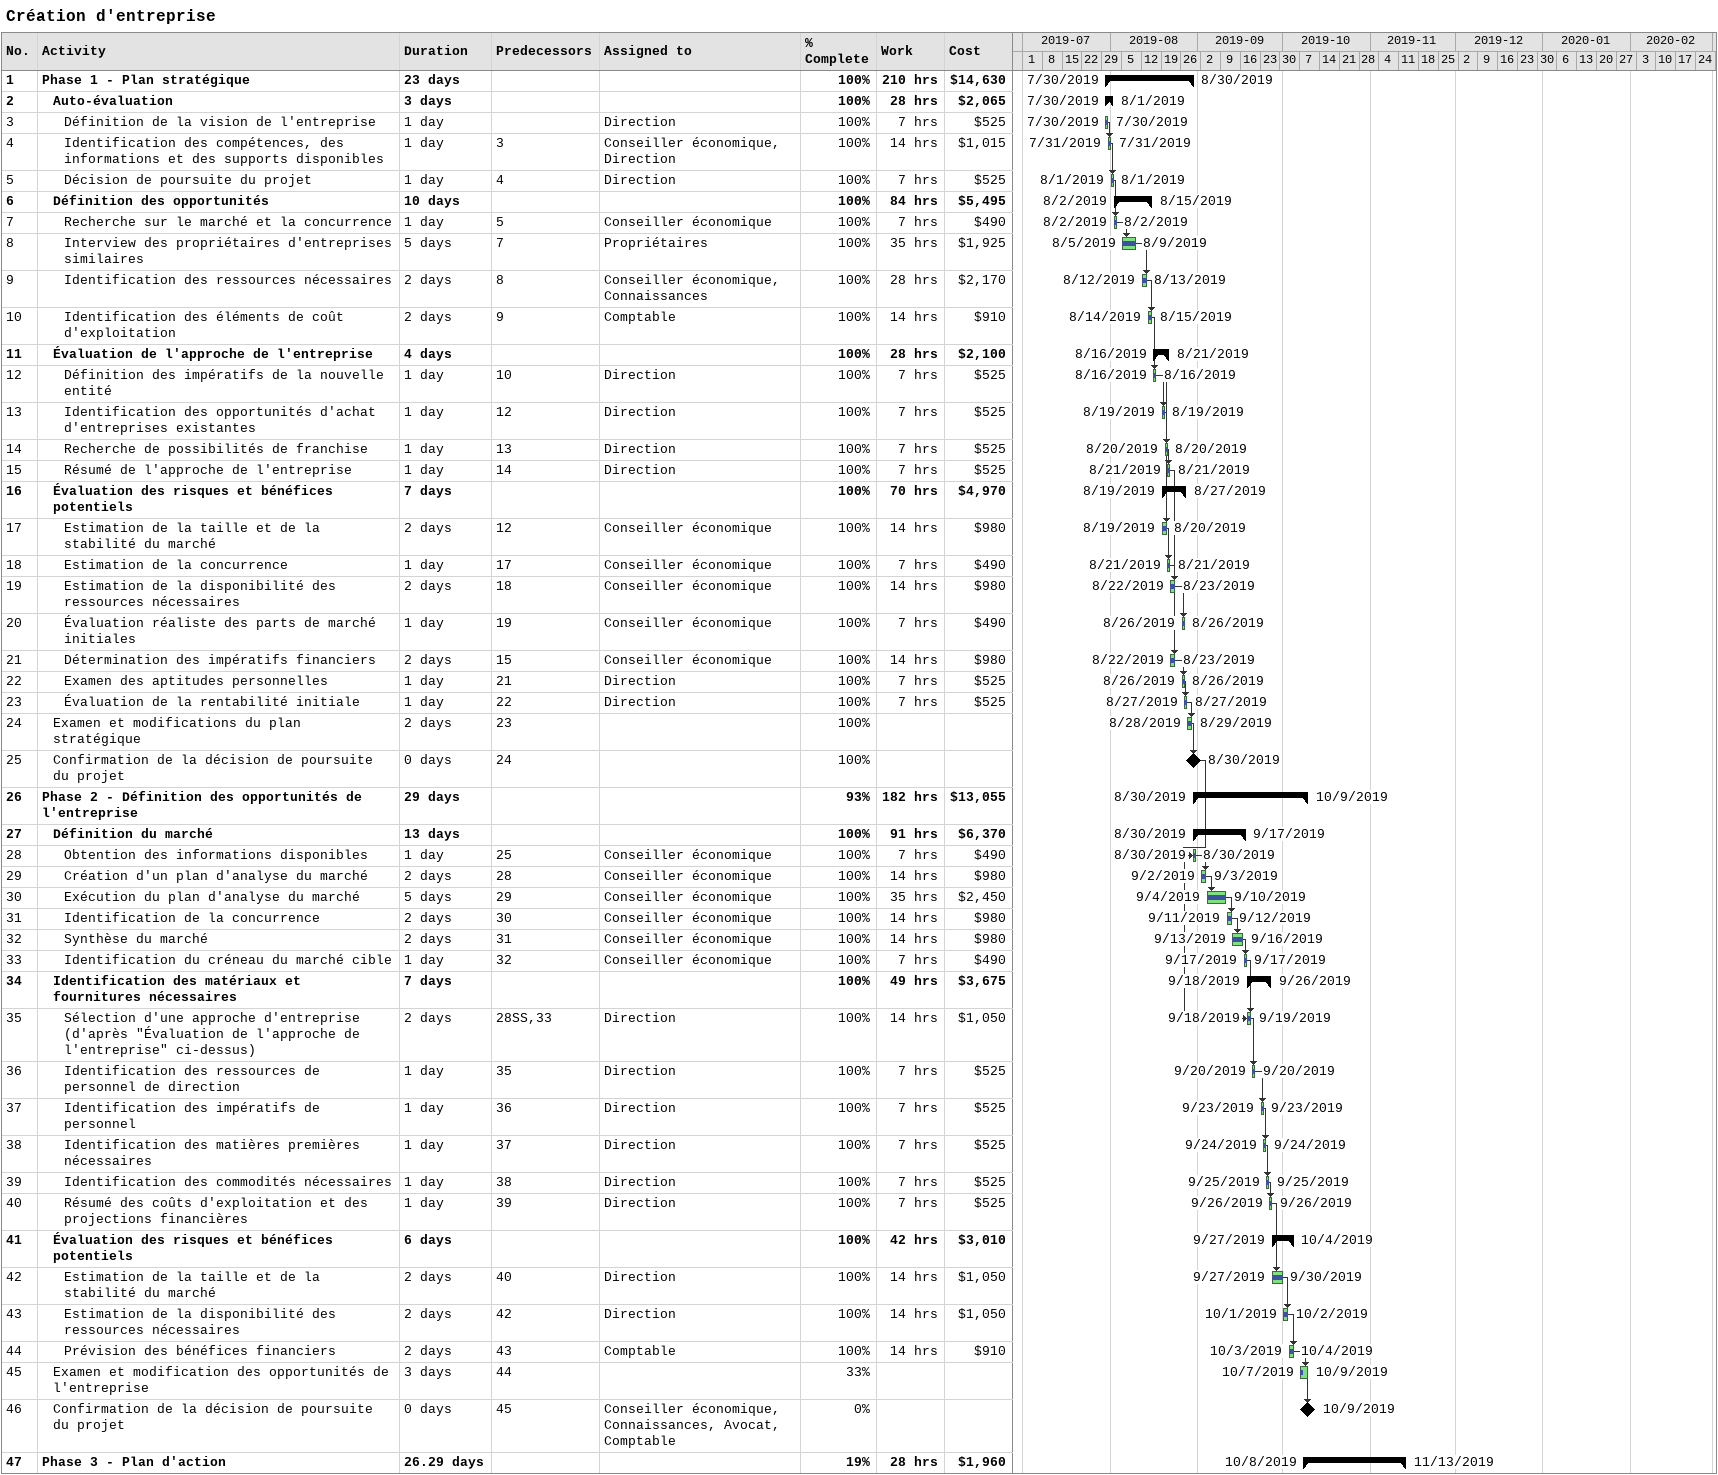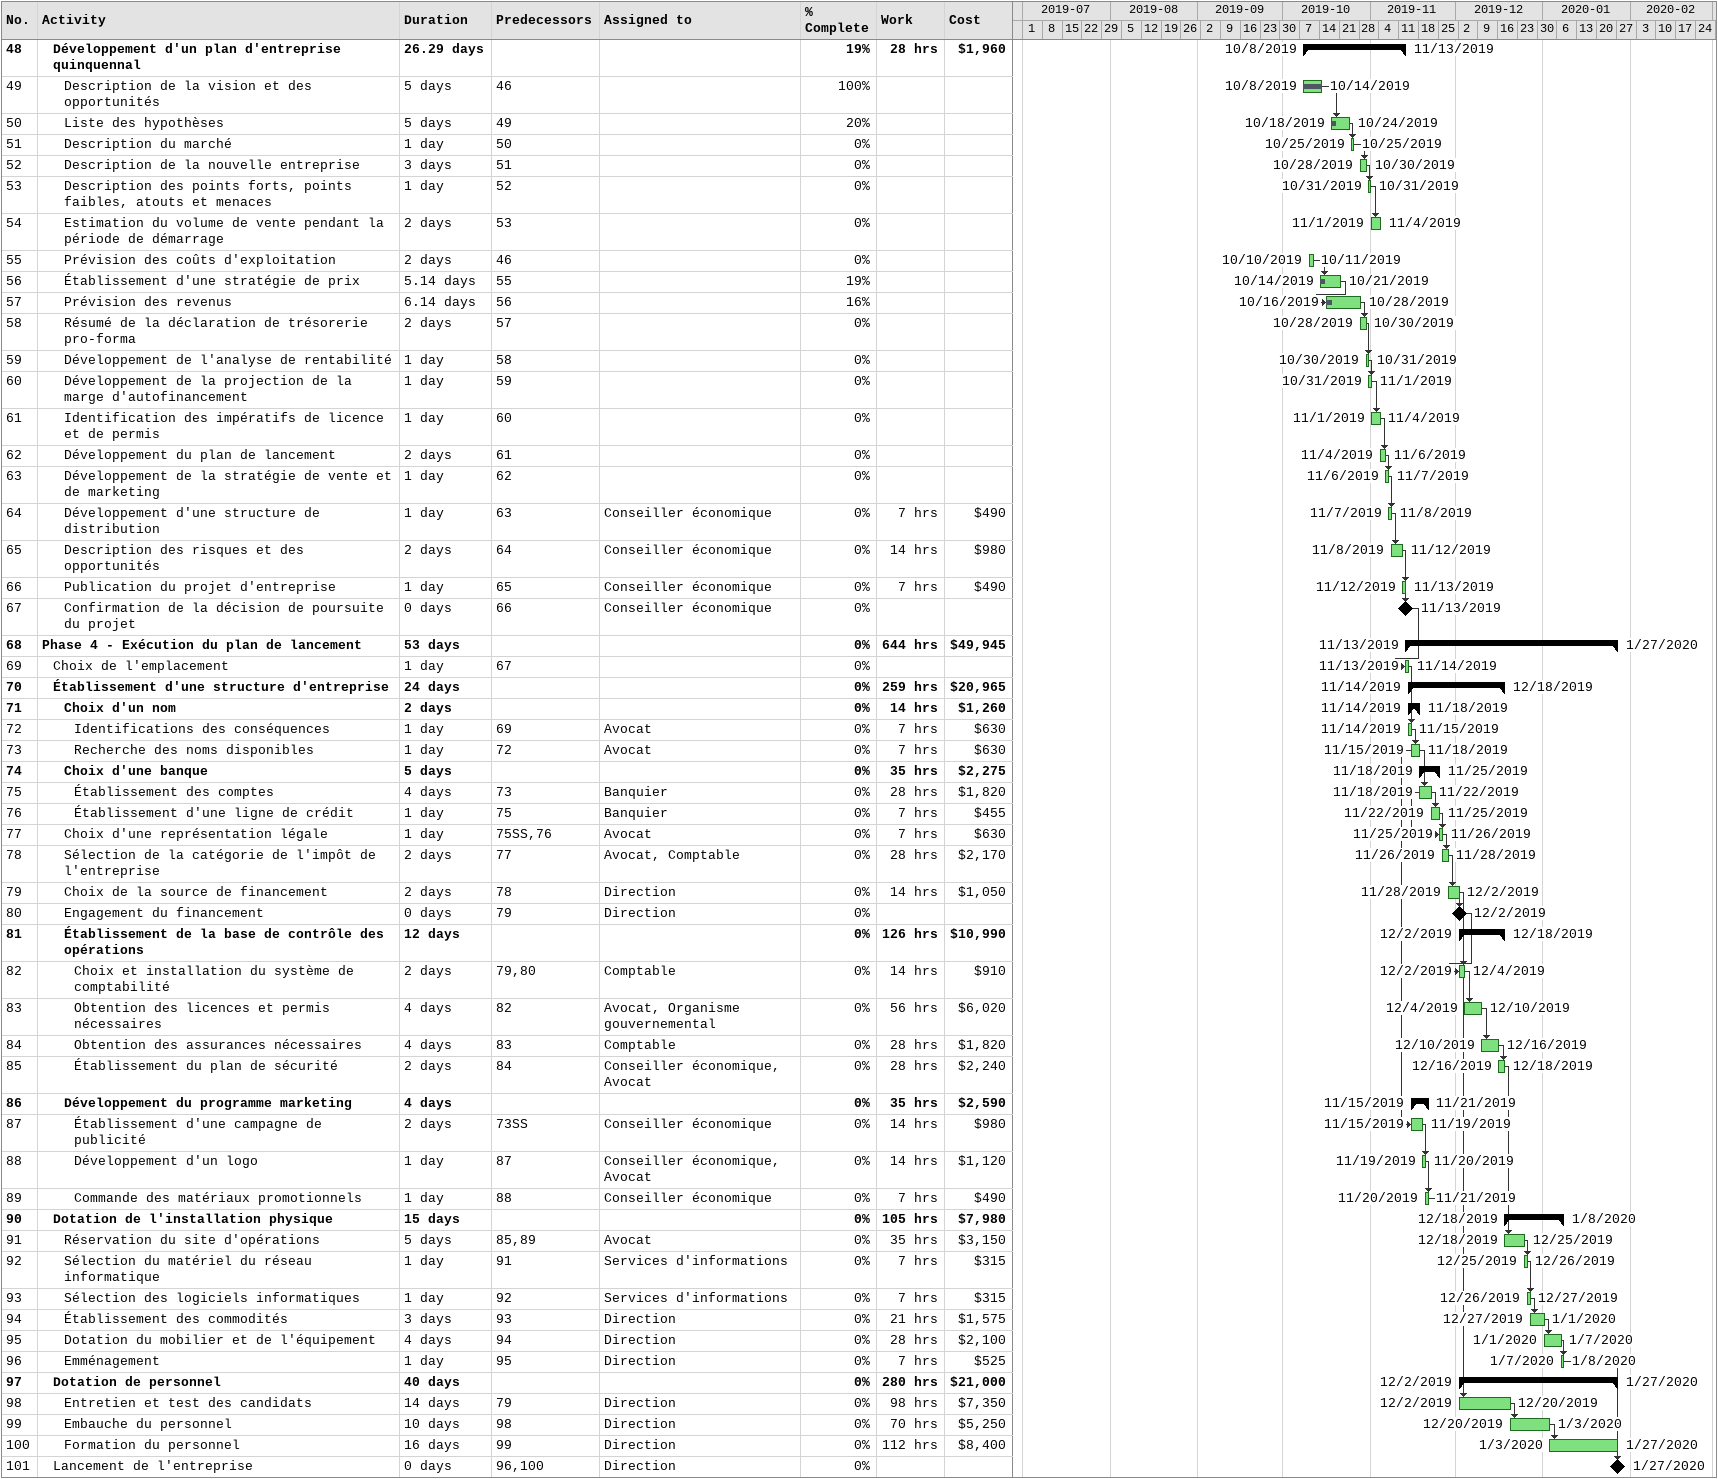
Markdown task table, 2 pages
Création d'entreprise

| ID | Level | Task | Duration | Start | Finish | Predecessors | Resources | % complete | Work (h) | Cost ($) |
|---|---|---|---|---|---|---|---|---|---|---|
| 1 | 1 | **Phase 1 - Plan stratégique** | 23d | 2019-07-30 | 2019-08-30 |  |  | 100 | 210 | 14630 |
| 2 | 2 | **Auto-évaluation** | 3d | 2019-07-30 | 2019-08-01 |  |  | 100 | 28 | 2065 |
| 3 | 3 | Définition de la vision de l'entreprise | 1d | 2019-07-30 | 2019-07-30 |  | Direction | 100 | 7 | 525 |
| 4 | 3 | Identification des compétences, des informations et des supports disponibles | 1d | 2019-07-31 | 2019-07-31 | 3 | Conseiller économique, Direction | 100 | 14 | 1015 |
| 5 | 3 | Décision de poursuite du projet | 1d | 2019-08-01 | 2019-08-01 | 4 | Direction | 100 | 7 | 525 |
| 6 | 2 | **Définition des opportunités** | 10d | 2019-08-02 | 2019-08-15 |  |  | 100 | 84 | 5495 |
| 7 | 3 | Recherche sur le marché et la concurrence | 1d | 2019-08-02 | 2019-08-02 | 5 | Conseiller économique | 100 | 7 | 490 |
| 8 | 3 | Interview des propriétaires d'entreprises similaires | 5d | 2019-08-05 | 2019-08-09 | 7 | Propriétaires | 100 | 35 | 1925 |
| 9 | 3 | Identification des ressources nécessaires | 2d | 2019-08-12 | 2019-08-13 | 8 | Conseiller économique, Connaissances | 100 | 28 | 2170 |
| 10 | 3 | Identification des éléments de coût d'exploitation | 2d | 2019-08-14 | 2019-08-15 | 9 | Comptable | 100 | 14 | 910 |
| 11 | 2 | **Évaluation de l'approche de l'entreprise** | 4d | 2019-08-16 | 2019-08-21 |  |  | 100 | 28 | 2100 |
| 12 | 3 | Définition des impératifs de la nouvelle entité | 1d | 2019-08-16 | 2019-08-16 | 10 | Direction | 100 | 7 | 525 |
| 13 | 3 | Identification des opportunités d'achat d'entreprises existantes | 1d | 2019-08-19 | 2019-08-19 | 12 | Direction | 100 | 7 | 525 |
| 14 | 3 | Recherche de possibilités de franchise | 1d | 2019-08-20 | 2019-08-20 | 13 | Direction | 100 | 7 | 525 |
| 15 | 3 | Résumé de l'approche de l'entreprise | 1d | 2019-08-21 | 2019-08-21 | 14 | Direction | 100 | 7 | 525 |
| 16 | 2 | **Évaluation des risques et bénéfices potentiels** | 7d | 2019-08-19 | 2019-08-27 |  |  | 100 | 70 | 4970 |
| 17 | 3 | Estimation de la taille et de la stabilité du marché | 2d | 2019-08-19 | 2019-08-20 | 12 | Conseiller économique | 100 | 14 | 980 |
| 18 | 3 | Estimation de la concurrence | 1d | 2019-08-21 | 2019-08-21 | 17 | Conseiller économique | 100 | 7 | 490 |
| 19 | 3 | Estimation de la disponibilité des ressources nécessaires | 2d | 2019-08-22 | 2019-08-23 | 18 | Conseiller économique | 100 | 14 | 980 |
| 20 | 3 | Évaluation réaliste des parts de marché initiales | 1d | 2019-08-26 | 2019-08-26 | 19 | Conseiller économique | 100 | 7 | 490 |
| 21 | 3 | Détermination des impératifs financiers | 2d | 2019-08-22 | 2019-08-23 | 15 | Conseiller économique | 100 | 14 | 980 |
| 22 | 3 | Examen des aptitudes personnelles | 1d | 2019-08-26 | 2019-08-26 | 21 | Direction | 100 | 7 | 525 |
| 23 | 3 | Évaluation de la rentabilité initiale | 1d | 2019-08-27 | 2019-08-27 | 22 | Direction | 100 | 7 | 525 |
| 24 | 2 | Examen et modifications du plan stratégique | 2d | 2019-08-28 | 2019-08-29 | 23 |  | 100 |  |  |
| 25 | 2 | Confirmation de la décision de poursuite du projet | 0d | 2019-08-30 | 2019-08-30 | 24 |  | 100 |  |  |
| 26 | 1 | **Phase 2 - Définition des opportunités de l'entreprise** | 29d | 2019-08-30 | 2019-10-09 |  |  | 93 | 182 | 13055 |
| 27 | 2 | **Définition du marché** | 13d | 2019-08-30 | 2019-09-17 |  |  | 100 | 91 | 6370 |
| 28 | 3 | Obtention des informations disponibles | 1d | 2019-08-30 | 2019-08-30 | 25 | Conseiller économique | 100 | 7 | 490 |
| 29 | 3 | Création d'un plan d'analyse du marché | 2d | 2019-09-02 | 2019-09-03 | 28 | Conseiller économique | 100 | 14 | 980 |
| 30 | 3 | Exécution du plan d'analyse du marché | 5d | 2019-09-04 | 2019-09-10 | 29 | Conseiller économique | 100 | 35 | 2450 |
| 31 | 3 | Identification de la concurrence | 2d | 2019-09-11 | 2019-09-12 | 30 | Conseiller économique | 100 | 14 | 980 |
| 32 | 3 | Synthèse du marché | 2d | 2019-09-13 | 2019-09-16 | 31 | Conseiller économique | 100 | 14 | 980 |
| 33 | 3 | Identification du créneau du marché cible | 1d | 2019-09-17 | 2019-09-17 | 32 | Conseiller économique | 100 | 7 | 490 |
| 34 | 2 | **Identification des matériaux et fournitures nécessaires** | 7d | 2019-09-18 | 2019-09-26 |  |  | 100 | 49 | 3675 |
| 35 | 3 | Sélection d'une approche d'entreprise (d'après "Évaluation de l'approche de l'entreprise" ci-dessus) | 2d | 2019-09-18 | 2019-09-19 | 28SS, 33 | Direction | 100 | 14 | 1050 |
| 36 | 3 | Identification des ressources de personnel de direction | 1d | 2019-09-20 | 2019-09-20 | 35 | Direction | 100 | 7 | 525 |
| 37 | 3 | Identification des impératifs de personnel | 1d | 2019-09-23 | 2019-09-23 | 36 | Direction | 100 | 7 | 525 |
| 38 | 3 | Identification des matières premières nécessaires | 1d | 2019-09-24 | 2019-09-24 | 37 | Direction | 100 | 7 | 525 |
| 39 | 3 | Identification des commodités nécessaires | 1d | 2019-09-25 | 2019-09-25 | 38 | Direction | 100 | 7 | 525 |
| 40 | 3 | Résumé des coûts d'exploitation et des projections financières | 1d | 2019-09-26 | 2019-09-26 | 39 | Direction | 100 | 7 | 525 |
| 41 | 2 | **Évaluation des risques et bénéfices potentiels** | 6d | 2019-09-27 | 2019-10-04 |  |  | 100 | 42 | 3010 |
| 42 | 3 | Estimation de la taille et de la stabilité du marché | 2d | 2019-09-27 | 2019-09-30 | 40 | Direction | 100 | 14 | 1050 |
| 43 | 3 | Estimation de la disponibilité des ressources nécessaires | 2d | 2019-10-01 | 2019-10-02 | 42 | Direction | 100 | 14 | 1050 |
| 44 | 3 | Prévision des bénéfices financiers | 2d | 2019-10-03 | 2019-10-04 | 43 | Comptable | 100 | 14 | 910 |
| 45 | 2 | Examen et modification des opportunités de l'entreprise | 3d | 2019-10-07 | 2019-10-09 | 44 |  | 33 |  |  |
| 46 | 2 | Confirmation de la décision de poursuite du projet | 0d | 2019-10-09 | 2019-10-09 | 45 | Conseiller économique, Connaissances, Avocat, Comptable | 0 |  |  |
| 47 | 1 | **Phase 3 - Plan d'action** | 26.29d | 2019-10-08 | 2019-11-13 |  |  | 19 | 28 | 1960 |
| 48 | 2 | **Développement d'un plan d'entreprise quinquennal** | 26.29d | 2019-10-08 | 2019-11-13 |  |  | 19 | 28 | 1960 |
| 49 | 3 | Description de la vision et des opportunités | 5d | 2019-10-08 | 2019-10-14 | 46 |  | 100 |  |  |
| 50 | 3 | Liste des hypothèses | 5d | 2019-10-18 | 2019-10-24 | 49 |  | 20 |  |  |
| 51 | 3 | Description du marché | 1d | 2019-10-25 | 2019-10-25 | 50 |  | 0 |  |  |
| 52 | 3 | Description de la nouvelle entreprise | 3d | 2019-10-28 | 2019-10-30 | 51 |  | 0 |  |  |
| 53 | 3 | Description des points forts, points faibles, atouts et menaces | 1d | 2019-10-31 | 2019-10-31 | 52 |  | 0 |  |  |
| 54 | 3 | Estimation du volume de vente pendant la période de démarrage | 2d | 2019-11-01 | 2019-11-04 | 53 |  | 0 |  |  |
| 55 | 3 | Prévision des coûts d'exploitation | 2d | 2019-10-10 | 2019-10-11 | 46 |  | 0 |  |  |
| 56 | 3 | Établissement d'une stratégie de prix | 5.14d | 2019-10-14 | 2019-10-21 | 55 |  | 19 |  |  |
| 57 | 3 | Prévision des revenus | 6.14d | 2019-10-16 | 2019-10-28 | 56 |  | 16 |  |  |
| 58 | 3 | Résumé de la déclaration de trésorerie pro-forma | 2d | 2019-10-28 | 2019-10-30 | 57 |  | 0 |  |  |
| 59 | 3 | Développement de l'analyse de rentabilité | 1d | 2019-10-30 | 2019-10-31 | 58 |  | 0 |  |  |
| 60 | 3 | Développement de la projection de la marge d'autofinancement | 1d | 2019-10-31 | 2019-11-01 | 59 |  | 0 |  |  |
| 61 | 3 | Identification des impératifs de licence et de permis | 1d | 2019-11-01 | 2019-11-04 | 60 |  | 0 |  |  |
| 62 | 3 | Développement du plan de lancement | 2d | 2019-11-04 | 2019-11-06 | 61 |  | 0 |  |  |
| 63 | 3 | Développement de la stratégie de vente et de marketing | 1d | 2019-11-06 | 2019-11-07 | 62 |  | 0 |  |  |
| 64 | 3 | Développement d'une structure de distribution | 1d | 2019-11-07 | 2019-11-08 | 63 | Conseiller économique | 0 | 7 | 490 |
| 65 | 3 | Description des risques et des opportunités | 2d | 2019-11-08 | 2019-11-12 | 64 | Conseiller économique | 0 | 14 | 980 |
| 66 | 3 | Publication du projet d'entreprise | 1d | 2019-11-12 | 2019-11-13 | 65 | Conseiller économique | 0 | 7 | 490 |
| 67 | 3 | Confirmation de la décision de poursuite du projet | 0d | 2019-11-13 | 2019-11-13 | 66 | Conseiller économique | 0 |  |  |
| 68 | 1 | **Phase 4 - Exécution du plan de lancement** | 53d | 2019-11-13 | 2020-01-27 |  |  | 0 | 644 | 49945 |
| 69 | 2 | Choix de l'emplacement | 1d | 2019-11-13 | 2019-11-14 | 67 |  | 0 |  |  |
| 70 | 2 | **Établissement d'une structure d'entreprise** | 24d | 2019-11-14 | 2019-12-18 |  |  | 0 | 259 | 20965 |
| 71 | 3 | **Choix d'un nom** | 2d | 2019-11-14 | 2019-11-18 |  |  | 0 | 14 | 1260 |
| 72 | 4 | Identifications des conséquences | 1d | 2019-11-14 | 2019-11-15 | 69 | Avocat | 0 | 7 | 630 |
| 73 | 4 | Recherche des noms disponibles | 1d | 2019-11-15 | 2019-11-18 | 72 | Avocat | 0 | 7 | 630 |
| 74 | 3 | **Choix d'une banque** | 5d | 2019-11-18 | 2019-11-25 |  |  | 0 | 35 | 2275 |
| 75 | 4 | Établissement des comptes | 4d | 2019-11-18 | 2019-11-22 | 73 | Banquier | 0 | 28 | 1820 |
| 76 | 4 | Établissement d'une ligne de crédit | 1d | 2019-11-22 | 2019-11-25 | 75 | Banquier | 0 | 7 | 455 |
| 77 | 3 | Choix d'une représentation légale | 1d | 2019-11-25 | 2019-11-26 | 75SS, 76 | Avocat | 0 | 7 | 630 |
| 78 | 3 | Sélection de la catégorie de l'impôt de l'entreprise | 2d | 2019-11-26 | 2019-11-28 | 77 | Avocat, Comptable | 0 | 28 | 2170 |
| 79 | 3 | Choix de la source de financement | 2d | 2019-11-28 | 2019-12-02 | 78 | Direction | 0 | 14 | 1050 |
| 80 | 3 | Engagement du financement | 0d | 2019-12-02 | 2019-12-02 | 79 | Direction | 0 |  |  |
| 81 | 3 | **Établissement de la base de contrôle des opérations** | 12d | 2019-12-02 | 2019-12-18 |  |  | 0 | 126 | 10990 |
| 82 | 4 | Choix et installation du système de comptabilité | 2d | 2019-12-02 | 2019-12-04 | 79, 80 | Comptable | 0 | 14 | 910 |
| 83 | 4 | Obtention des licences et permis nécessaires | 4d | 2019-12-04 | 2019-12-10 | 82 | Avocat, Organisme gouvernemental | 0 | 56 | 6020 |
| 84 | 4 | Obtention des assurances nécessaires | 4d | 2019-12-10 | 2019-12-16 | 83 | Comptable | 0 | 28 | 1820 |
| 85 | 4 | Établissement du plan de sécurité | 2d | 2019-12-16 | 2019-12-18 | 84 | Conseiller économique, Avocat | 0 | 28 | 2240 |
| 86 | 3 | **Développement du programme marketing** | 4d | 2019-11-15 | 2019-11-21 |  |  | 0 | 35 | 2590 |
| 87 | 4 | Établissement d'une campagne de publicité | 2d | 2019-11-15 | 2019-11-19 | 73SS | Conseiller économique | 0 | 14 | 980 |
| 88 | 4 | Développement d'un logo | 1d | 2019-11-19 | 2019-11-20 | 87 | Conseiller économique, Avocat | 0 | 14 | 1120 |
| 89 | 4 | Commande des matériaux promotionnels | 1d | 2019-11-20 | 2019-11-21 | 88 | Conseiller économique | 0 | 7 | 490 |
| 90 | 2 | **Dotation de l'installation physique** | 15d | 2019-12-18 | 2020-01-08 |  |  | 0 | 105 | 7980 |
| 91 | 3 | Réservation du site d'opérations | 5d | 2019-12-18 | 2019-12-25 | 85, 89 | Avocat | 0 | 35 | 3150 |
| 92 | 3 | Sélection du matériel du réseau informatique | 1d | 2019-12-25 | 2019-12-26 | 91 | Services d'informations | 0 | 7 | 315 |
| 93 | 3 | Sélection des logiciels informatiques | 1d | 2019-12-26 | 2019-12-27 | 92 | Services d'informations | 0 | 7 | 315 |
| 94 | 3 | Établissement des commodités | 3d | 2019-12-27 | 2020-01-01 | 93 | Direction | 0 | 21 | 1575 |
| 95 | 3 | Dotation du mobilier et de l'équipement | 4d | 2020-01-01 | 2020-01-07 | 94 | Direction | 0 | 28 | 2100 |
| 96 | 3 | Emménagement | 1d | 2020-01-07 | 2020-01-08 | 95 | Direction | 0 | 7 | 525 |
| 97 | 2 | **Dotation de personnel** | 40d | 2019-12-02 | 2020-01-27 |  |  | 0 | 280 | 21000 |
| 98 | 3 | Entretien et test des candidats | 14d | 2019-12-02 | 2019-12-20 | 79 | Direction | 0 | 98 | 7350 |
| 99 | 3 | Embauche du personnel | 10d | 2019-12-20 | 2020-01-03 | 98 | Direction | 0 | 70 | 5250 |
| 100 | 3 | Formation du personnel | 16d | 2020-01-03 | 2020-01-27 | 99 | Direction | 0 | 112 | 8400 |
| 101 | 2 | Lancement de l'entreprise | 0d | 2020-01-27 | 2020-01-27 | 96, 100 | Direction | 0 |  |  |
